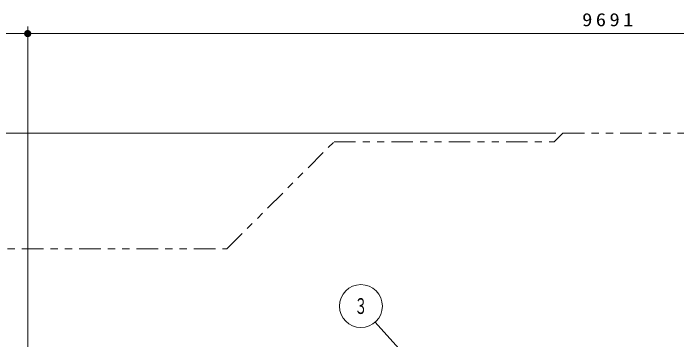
# Model space of a CAD drawing. Units: millimetres on the paper, scale 1:60. Extents: x -385 to 0, y -594 to 267.
# Drawn here: x -326.2 to -233.6, y 162.9 to 208.4 of the extents above; entities that cross this region are included whole.
import ezdxf
from ezdxf.enums import TextEntityAlignment as Align

# ---------------------------------------------------------------- set-up
doc = ezdxf.new("R2010")
doc.units = ezdxf.units.MM
doc.linetypes.add('USER3', pattern=[8, 3, -1, 1, -1, 1, -1])
doc.layers.add('LY_1', color=140, linetype='Continuous', lineweight=50)
doc.styles.add('ＭＳ ゴシック', font='')
doc.styles.get('ＭＳ ゴシック').set_extended_font_data('MS Gothic')

# ---------------------------------------------------------------- blocks, each defined once
blk = doc.blocks.new('filled_dot')
at = {"color": 0, "linetype": 'Continuous', "lineweight": -2, "const_width": 1.25}
blk.add_lwpolyline([(-0.625, 0, 1), (0.625, 0, 1)], format="xyb", close=True, dxfattribs=at)

msp = doc.modelspace()

# ---------------------------------------------------------------- linework, layer by layer
at = {"layer": 'LY_1', "color": 7, "lineweight": 13}
for p, q in [((-324.211, 146.232), (-324.211, 206.6)), ((-357.545, 205.6), (-324.211, 205.6)), ((-324.211, 205.6), (-162.694, 205.6)), ((-250.524, 191.708), (-375.211, 191.708)), ((-250.524, 191.708), (-366.878, 191.708)), ((-269.541, 158.453), (-275.708, 165.332))]:
    msp.add_line(p, q, dxfattribs=at)
at = {"layer": 'LY_1', "color": 7, "linetype": 'USER3', "lineweight": 13}
msp.add_lwpolyline([(-132.694, 140.064), (-132.694, 102.518), (-152.05, 83.162), (-184.701, 83.162), (-191.656, 90.075), (-234.421, 90.075), (-240.467, 84.03), (-285.655, 84.03), (-307.357, 105.732), (-341.018, 105.732), (-357.545, 122.258), (-357.545, 159.039), (-341.018, 175.565), (-296.405, 175.565), (-281.455, 190.515), (-250.717, 190.515), (-249.524, 191.708), (-204.653, 191.708), (-190.175, 177.23), (-169.837, 177.23)], close=True, dxfattribs=at)
at = {"layer": 'LY_1', "color": 7, "lineweight": 13}
msp.add_circle((-277.711, 167.566), 3, dxfattribs=at)

# ---------------------------------------------------------------- block references
at = {"layer": 'LY_1', "color": 7, "lineweight": 13, "xscale": 0.4, "yscale": 0.4}
msp.add_blockref('filled_dot', (-324.211, 205.6), dxfattribs=at)
at = {"layer": 'LY_1', "color": 7, "lineweight": 13, "xscale": 0.4, "yscale": 0.4, "rotation": 180}
msp.add_blockref('filled_dot', (-324.211, 205.6), dxfattribs=at)

# ---------------------------------------------------------------- texts
at = {"layer": 'LY_1', "color": 7, "style": 'ＭＳ ゴシック', "width": 0.6}
msp.add_text('３', height=2.199, dxfattribs=at).set_placement((-277.711, 167.566), align=Align.MIDDLE_CENTER)
at = {"layer": 'LY_1', "color": 7, "insert": (-243.025, 206.6), "char_height": 1.833, "attachment_point": 8, "style": 'ＭＳ ゴシック'}
msp.add_mtext('\\T1.33;\\W1.15;9691', dxfattribs=at)

doc.saveas('drawing.dxf')
